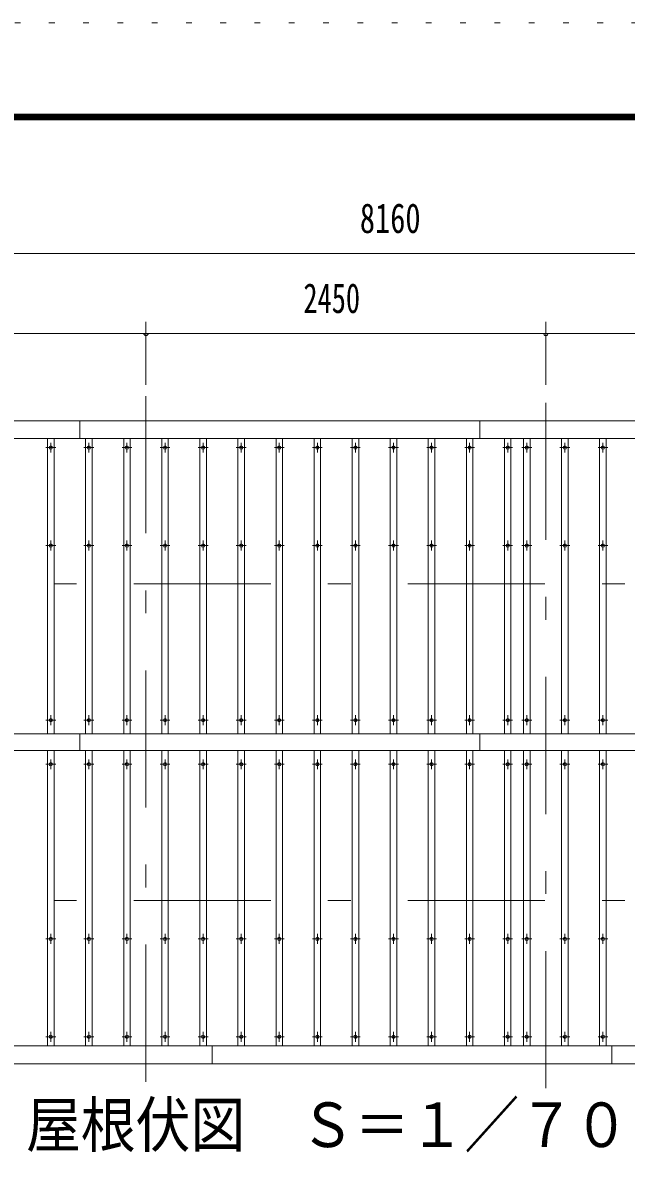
# Model space of a CAD drawing. Units: millimetres, scale not verified. Extents: x -30294 to 30299, y -14700 to 14700.
# Drawn here: x -5561 to -1864, y 7701 to 14700 of the extents above; entities that cross this region are included whole.
import ezdxf
from ezdxf.enums import TextEntityAlignment as Align

# ---------------------------------------------------------------- set-up
doc = ezdxf.new("R2010")
doc.units = ezdxf.units.MM
doc.header["$LTSCALE"] = 70
doc.linetypes.add('USER3', pattern=[24, 12, -5, 2, -5])
doc.linetypes.add('USER4', pattern=[3, 0.5, -2.5])
for name, color, linetype, lineweight in [('0-2_1-0BOLD', 7, 'Continuous', 18), ('0-3_1-2CENTER', 3, 'USER3', 18), ('0-4_1-4THIN', 4, 'Continuous', 18), ('0-5_1-5DIM', 3, 'Continuous', 18), ('0-C_F-F', 5, 'Continuous', 18), ('0-D_F-E_J_ADD', 5, 'USER4', 18)]:
    doc.layers.add(name, color=color, linetype=linetype, lineweight=lineweight)
doc.styles.add('ＭＳ ゴシック', font='')
doc.styles.get('ＭＳ ゴシック').set_extended_font_data('MS Gothic')

msp = doc.modelspace()

# ---------------------------------------------------------------- linework, layer by layer
at = {"layer": '0-2_1-0BOLD'}
for p, q in [((-5211.68, 12152.54), (-5211.68, 12262.54)), ((-2761.67, 12262.54), (-2761.67, 12152.54)), ((-7311.67, 12152.54), (848.32, 12152.54)), ((-5211.68, 10242.03), (-5211.68, 10343.06)), ((-2761.68, 10343.06), (-2761.68, 10242.03)), ((848.32, 8432.54), (-7311.67, 8432.54)), ((-4401.67, 8432.54), (-4401.67, 8322.54)), ((-1951.68, 8432.54), (-1951.68, 8322.54))]:
    msp.add_line(p, q, dxfattribs=at)
for points in [[(-7311.67, 10343.06), (-7311.67, 12262.54), (848.32, 12262.54), (848.32, 10343.06)], [(848.32, 8322.54), (-7311.67, 8322.54), (-7311.67, 10242.03), (848.32, 10242.03)]]:
    msp.add_lwpolyline(points, close=True, dxfattribs=at)
for centre in [(-5390.01, 12097.54), (-5156.67, 12097.54), (-4923.34, 12097.54), (-4690.01, 12097.54), (-4456.67, 12097.54), (-4223.34, 12097.54), (-3990.01, 12097.54), (-3756.67, 12097.54), (-3523.34, 12097.54), (-3290.01, 12097.54), (-3056.67, 12097.54), (-2823.34, 12097.54), (-2590.01, 12097.54), (-2473.34, 12097.54), (-2240.01, 12097.54), (-2006.67, 12097.54), (-5390.01, 11497.54), (-5156.67, 11497.54), (-4923.34, 11497.54), (-4690.01, 11497.54), (-4456.67, 11497.54), (-4223.34, 11497.54), (-3990.01, 11497.54), (-3756.67, 11497.54), (-3523.34, 11497.54), (-3290.01, 11497.54), (-3056.67, 11497.54), (-2823.34, 11497.54), (-2590.01, 11497.54), (-2473.34, 11497.54), (-2240.01, 11497.54), (-2006.67, 11497.54), (-5390.01, 10427.54), (-5156.67, 10427.54), (-4923.34, 10427.54), (-4690.01, 10427.54), (-4456.67, 10427.54), (-4223.34, 10427.54), (-3990.01, 10427.54), (-3756.67, 10427.54), (-3523.34, 10427.54), (-3290.01, 10427.54), (-3056.67, 10427.54), (-2823.34, 10427.54), (-2590.01, 10427.54), (-2473.34, 10427.54), (-2240.01, 10427.54), (-2006.67, 10427.54), (-5390.01, 10157.54), (-5156.67, 10157.54), (-4923.34, 10157.54), (-4690.01, 10157.54), (-4456.67, 10157.54), (-4223.34, 10157.54), (-3990.01, 10157.54), (-3756.67, 10157.54), (-3523.34, 10157.54), (-3290.01, 10157.54), (-3056.67, 10157.54), (-2823.34, 10157.54), (-2590.01, 10157.54), (-2473.34, 10157.54), (-2240.01, 10157.54), (-2006.67, 10157.54), (-5390.01, 9087.55), (-5156.67, 9087.55), (-4923.34, 9087.55), (-4690.01, 9087.55), (-4456.67, 9087.55), (-4223.34, 9087.55), (-3990.01, 9087.55), (-3756.67, 9087.55), (-3523.34, 9087.55), (-3290.01, 9087.55), (-3056.67, 9087.55), (-2823.34, 9087.55), (-2590.01, 9087.55), (-2473.34, 9087.55), (-2240.01, 9087.55), (-2006.67, 9087.55), (-5390.01, 8487.55), (-5156.67, 8487.55), (-4923.34, 8487.55), (-4690.01, 8487.55), (-4456.67, 8487.55), (-4223.34, 8487.55), (-3990.01, 8487.55), (-3756.67, 8487.55), (-3523.34, 8487.55), (-3290.01, 8487.55), (-3056.67, 8487.55), (-2823.34, 8487.55), (-2590.01, 8487.55), (-2473.34, 8487.55), (-2240.01, 8487.55), (-2006.67, 8487.55)]:
    msp.add_circle(centre, 10, dxfattribs=at)
at = {"layer": '0-3_1-2CENTER'}
for p, q in [((-4806.67, 12412.55), (-4806.67, 8172.54)), ((-2356.68, 8172.54), (-2356.68, 12412.55)), ((-5390.01, 12127.54), (-5390.01, 12067.54)), ((-5156.67, 12127.54), (-5156.67, 12067.54)), ((-4923.34, 12127.54), (-4923.34, 12067.54)), ((-4690.01, 12127.54), (-4690.01, 12067.54)), ((-4456.67, 12127.54), (-4456.67, 12067.54)), ((-4223.34, 12127.54), (-4223.34, 12067.54)), ((-3990.01, 12127.54), (-3990.01, 12067.54)), ((-3756.67, 12127.54), (-3756.67, 12067.54)), ((-3523.34, 12127.54), (-3523.34, 12067.54)), ((-3290.01, 12127.54), (-3290.01, 12067.54)), ((-3056.67, 12127.54), (-3056.67, 12067.54)), ((-2823.34, 12127.54), (-2823.34, 12067.54)), ((-2590.01, 12067.54), (-2590.01, 12127.54)), ((-2473.34, 12127.54), (-2473.34, 12067.54)), ((-2240.01, 12127.54), (-2240.01, 12067.54)), ((-2006.67, 12127.54), (-2006.67, 12067.54)), ((-5420.01, 12097.54), (-5360.01, 12097.54)), ((-5186.68, 12097.54), (-5126.68, 12097.54)), ((-4953.34, 12097.54), (-4893.35, 12097.54)), ((-4720.01, 12097.54), (-4660.01, 12097.54)), ((-4486.68, 12097.54), (-4426.68, 12097.54)), ((-4253.34, 12097.54), (-4193.35, 12097.54)), ((-4020.01, 12097.54), (-3960.01, 12097.54)), ((-3786.68, 12097.54), (-3726.68, 12097.54)), ((-3553.34, 12097.54), (-3493.35, 12097.54)), ((-3320.01, 12097.54), (-3260.01, 12097.54)), ((-3086.68, 12097.54), (-3026.68, 12097.54)), ((-2853.34, 12097.54), (-2793.35, 12097.54)), ((-2620.01, 12097.54), (-2560.01, 12097.54)), ((-2503.34, 12097.54), (-2443.34, 12097.54)), ((-2270.01, 12097.54), (-2210.01, 12097.54)), ((-2036.68, 12097.54), (-1976.68, 12097.54)), ((-5420.01, 11497.54), (-5360.01, 11497.54)), ((-5390.01, 11467.54), (-5390.01, 11527.54)), ((-5126.68, 11497.54), (-5186.68, 11497.54)), ((-5156.67, 11527.54), (-5156.67, 11467.54)), ((-4953.34, 11497.54), (-4893.35, 11497.54)), ((-4923.34, 11467.54), (-4923.34, 11527.54)), ((-4660.01, 11497.54), (-4720.01, 11497.54)), ((-4690.01, 11527.54), (-4690.01, 11467.54)), ((-4486.68, 11497.54), (-4426.68, 11497.54)), ((-4456.67, 11467.54), (-4456.67, 11527.54)), ((-4193.35, 11497.54), (-4253.34, 11497.54)), ((-4223.34, 11527.54), (-4223.34, 11467.54)), ((-4020.01, 11497.54), (-3960.01, 11497.54)), ((-3990.01, 11467.54), (-3990.01, 11527.54)), ((-3726.68, 11497.54), (-3786.68, 11497.54)), ((-3756.67, 11527.54), (-3756.67, 11467.54)), ((-3553.34, 11497.54), (-3493.35, 11497.54)), ((-3523.34, 11467.54), (-3523.34, 11527.54)), ((-3260.01, 11497.54), (-3320.01, 11497.54)), ((-3290.01, 11527.54), (-3290.01, 11467.54)), ((-3086.68, 11497.54), (-3026.68, 11497.54)), ((-3056.67, 11467.54), (-3056.67, 11527.54)), ((-2793.35, 11497.54), (-2853.34, 11497.54)), ((-2823.34, 11527.54), (-2823.34, 11467.54)), ((-2620.01, 11497.54), (-2560.01, 11497.54)), ((-2590.01, 11527.54), (-2590.01, 11467.54)), ((-2503.34, 11497.54), (-2443.34, 11497.54)), ((-2473.34, 11467.54), (-2473.34, 11527.54)), ((-2270.01, 11497.54), (-2210.01, 11497.54)), ((-2240.01, 11467.54), (-2240.01, 11527.54)), ((-1976.68, 11497.54), (-2036.68, 11497.54)), ((-2006.67, 11527.54), (-2006.67, 11467.54)), ((998.32, 11262.54), (-7461.67, 11262.54)), ((-5390.01, 10457.54), (-5390.01, 10397.54)), ((-5156.67, 10397.54), (-5156.67, 10457.54)), ((-4923.34, 10457.54), (-4923.34, 10397.54)), ((-4690.01, 10397.54), (-4690.01, 10457.54)), ((-4456.67, 10457.54), (-4456.67, 10397.54)), ((-4223.34, 10397.54), (-4223.34, 10457.54)), ((-3990.01, 10457.54), (-3990.01, 10397.54)), ((-3756.67, 10397.54), (-3756.67, 10457.54)), ((-3523.34, 10457.54), (-3523.34, 10397.54)), ((-3290.01, 10397.54), (-3290.01, 10457.54)), ((-3056.67, 10457.54), (-3056.67, 10397.54)), ((-2823.34, 10397.54), (-2823.34, 10457.54)), ((-2590.01, 10457.54), (-2590.01, 10397.54)), ((-2473.34, 10397.54), (-2473.34, 10457.54)), ((-2240.01, 10457.54), (-2240.01, 10397.54)), ((-2006.67, 10397.54), (-2006.67, 10457.54)), ((-5360.01, 10427.54), (-5420.01, 10427.54)), ((-5126.68, 10427.54), (-5186.68, 10427.54)), ((-4893.35, 10427.54), (-4953.34, 10427.54)), ((-4660.01, 10427.54), (-4720.01, 10427.54)), ((-4426.68, 10427.54), (-4486.68, 10427.54)), ((-4193.35, 10427.54), (-4253.34, 10427.54)), ((-3960.01, 10427.54), (-4020.01, 10427.54)), ((-3726.68, 10427.54), (-3786.68, 10427.54)), ((-3493.35, 10427.54), (-3553.34, 10427.54)), ((-3260.01, 10427.54), (-3320.01, 10427.54)), ((-3026.68, 10427.54), (-3086.68, 10427.54)), ((-2793.35, 10427.54), (-2853.34, 10427.54)), ((-2560.01, 10427.54), (-2620.01, 10427.54)), ((-2443.34, 10427.54), (-2503.34, 10427.54)), ((-2210.01, 10427.54), (-2270.01, 10427.54)), ((-1976.68, 10427.54), (-2036.68, 10427.54)), ((-5360.01, 10157.54), (-5420.01, 10157.54)), ((-5390.01, 10187.55), (-5390.01, 10127.55)), ((-5126.68, 10157.54), (-5186.68, 10157.54)), ((-5156.67, 10127.55), (-5156.67, 10187.55)), ((-4893.35, 10157.54), (-4953.34, 10157.54)), ((-4923.34, 10187.55), (-4923.34, 10127.55)), ((-4660.01, 10157.54), (-4720.01, 10157.54)), ((-4690.01, 10127.55), (-4690.01, 10187.55)), ((-4426.68, 10157.54), (-4486.68, 10157.54)), ((-4456.67, 10187.55), (-4456.67, 10127.55)), ((-4193.35, 10157.54), (-4253.34, 10157.54)), ((-4223.34, 10127.55), (-4223.34, 10187.55)), ((-3960.01, 10157.54), (-4020.01, 10157.54)), ((-3990.01, 10187.55), (-3990.01, 10127.55)), ((-3726.68, 10157.54), (-3786.68, 10157.54)), ((-3756.67, 10127.55), (-3756.67, 10187.55)), ((-3493.35, 10157.54), (-3553.34, 10157.54)), ((-3523.34, 10187.55), (-3523.34, 10127.55)), ((-3260.01, 10157.54), (-3320.01, 10157.54)), ((-3290.01, 10127.55), (-3290.01, 10187.55)), ((-3026.68, 10157.54), (-3086.68, 10157.54)), ((-3056.67, 10187.55), (-3056.67, 10127.55)), ((-2793.35, 10157.54), (-2853.34, 10157.54)), ((-2823.34, 10127.55), (-2823.34, 10187.55)), ((-2560.01, 10157.54), (-2620.01, 10157.54)), ((-2590.01, 10127.55), (-2590.01, 10187.55)), ((-2443.34, 10157.54), (-2503.34, 10157.54)), ((-2473.34, 10187.55), (-2473.34, 10127.55)), ((-2210.01, 10157.54), (-2270.01, 10157.54)), ((-2240.01, 10187.55), (-2240.01, 10127.55)), ((-1976.68, 10157.54), (-2036.68, 10157.54)), ((-2006.67, 10127.55), (-2006.67, 10187.55)), ((998.32, 9322.54), (-7461.67, 9322.54)), ((-5390.01, 9117.55), (-5390.01, 9057.54)), ((-5156.67, 9057.54), (-5156.67, 9117.55)), ((-4923.34, 9117.55), (-4923.34, 9057.54)), ((-4690.01, 9057.54), (-4690.01, 9117.55)), ((-4456.67, 9117.55), (-4456.67, 9057.54)), ((-4223.34, 9057.54), (-4223.34, 9117.55)), ((-3990.01, 9117.55), (-3990.01, 9057.54)), ((-3756.67, 9057.54), (-3756.67, 9117.55)), ((-3523.34, 9117.55), (-3523.34, 9057.54)), ((-3290.01, 9057.54), (-3290.01, 9117.55)), ((-3056.67, 9117.55), (-3056.67, 9057.54)), ((-2823.34, 9057.54), (-2823.34, 9117.55)), ((-2590.01, 9057.54), (-2590.01, 9117.55)), ((-2473.34, 9117.55), (-2473.34, 9057.54)), ((-2240.01, 9117.55), (-2240.01, 9057.54)), ((-2006.67, 9057.54), (-2006.67, 9117.55)), ((-5420.01, 9087.55), (-5360.01, 9087.55)), ((-5126.68, 9087.55), (-5186.68, 9087.55)), ((-4953.34, 9087.55), (-4893.35, 9087.55)), ((-4660.01, 9087.55), (-4720.01, 9087.55)), ((-4486.68, 9087.55), (-4426.68, 9087.55)), ((-4193.35, 9087.55), (-4253.34, 9087.55)), ((-4020.01, 9087.55), (-3960.01, 9087.55)), ((-3726.68, 9087.55), (-3786.68, 9087.55)), ((-3553.34, 9087.55), (-3493.35, 9087.55)), ((-3260.01, 9087.55), (-3320.01, 9087.55)), ((-3086.68, 9087.55), (-3026.68, 9087.55)), ((-2793.35, 9087.55), (-2853.34, 9087.55)), ((-2620.01, 9087.55), (-2560.01, 9087.55)), ((-2503.34, 9087.55), (-2443.34, 9087.55)), ((-2270.01, 9087.55), (-2210.01, 9087.55)), ((-1976.68, 9087.55), (-2036.68, 9087.55)), ((-5360.01, 8487.55), (-5420.01, 8487.55)), ((-5390.01, 8517.55), (-5390.01, 8457.55)), ((-5126.68, 8487.55), (-5186.68, 8487.55)), ((-5156.67, 8457.55), (-5156.67, 8517.55)), ((-4893.35, 8487.55), (-4953.34, 8487.55)), ((-4923.34, 8517.55), (-4923.34, 8457.55)), ((-4660.01, 8487.55), (-4720.01, 8487.55)), ((-4690.01, 8457.55), (-4690.01, 8517.55)), ((-4426.68, 8487.55), (-4486.68, 8487.55)), ((-4456.67, 8517.55), (-4456.67, 8457.55)), ((-4193.35, 8487.55), (-4253.34, 8487.55)), ((-4223.34, 8457.55), (-4223.34, 8517.55)), ((-3960.01, 8487.55), (-4020.01, 8487.55)), ((-3990.01, 8517.55), (-3990.01, 8457.55)), ((-3726.68, 8487.55), (-3786.68, 8487.55)), ((-3756.67, 8457.55), (-3756.67, 8517.55)), ((-3493.35, 8487.55), (-3553.34, 8487.55)), ((-3523.34, 8517.55), (-3523.34, 8457.55)), ((-3260.01, 8487.55), (-3320.01, 8487.55)), ((-3290.01, 8457.55), (-3290.01, 8517.55)), ((-3026.68, 8487.55), (-3086.68, 8487.55)), ((-3056.67, 8517.55), (-3056.67, 8457.55)), ((-2793.35, 8487.55), (-2853.34, 8487.55)), ((-2823.34, 8457.55), (-2823.34, 8517.55)), ((-2560.01, 8487.55), (-2620.01, 8487.55)), ((-2590.01, 8457.55), (-2590.01, 8517.55)), ((-2443.34, 8487.55), (-2503.34, 8487.55)), ((-2473.34, 8517.55), (-2473.34, 8457.55)), ((-2210.01, 8487.55), (-2270.01, 8487.55)), ((-2240.01, 8517.55), (-2240.01, 8457.55)), ((-1976.68, 8487.55), (-2036.68, 8487.55)), ((-2006.67, 8517.55), (-2006.67, 8457.55))]:
    msp.add_line(p, q, dxfattribs=at)
at = {"layer": '0-4_1-4THIN'}
for p, q in [((-5410.01, 12152.54), (-5410.01, 10343.05)), ((-5370.01, 10343.05), (-5370.01, 12152.54)), ((-5176.68, 10343.05), (-5176.68, 12152.54)), ((-5136.68, 12152.54), (-5136.68, 10343.05)), ((-4943.35, 12152.54), (-4943.35, 10343.05)), ((-4903.35, 10343.05), (-4903.35, 12152.54)), ((-4710.01, 10343.05), (-4710.01, 12152.54)), ((-4670.01, 12152.54), (-4670.01, 10343.05)), ((-4476.68, 12152.54), (-4476.68, 10343.05)), ((-4436.68, 10343.05), (-4436.68, 12152.54)), ((-4243.35, 10343.05), (-4243.35, 12152.54)), ((-4203.35, 12152.54), (-4203.35, 10343.05)), ((-4010.01, 12152.54), (-4010.01, 10343.05)), ((-3970.01, 10343.05), (-3970.01, 12152.54)), ((-3776.68, 10343.05), (-3776.68, 12152.54)), ((-3736.68, 12152.54), (-3736.68, 10343.05)), ((-3543.35, 12152.54), (-3543.35, 10343.05)), ((-3503.35, 10343.05), (-3503.35, 12152.54)), ((-3310.01, 10343.05), (-3310.01, 12152.54)), ((-3270.01, 12152.54), (-3270.01, 10343.05)), ((-3076.68, 12152.54), (-3076.68, 10343.05)), ((-3036.68, 10343.05), (-3036.68, 12152.54)), ((-2843.35, 10343.05), (-2843.35, 12152.54)), ((-2803.35, 12152.54), (-2803.35, 10343.05)), ((-2610.01, 12152.54), (-2610.01, 10343.05)), ((-2570.01, 10343.05), (-2570.01, 12152.54)), ((-2493.35, 12152.54), (-2493.35, 10343.05)), ((-2453.34, 10343.05), (-2453.34, 12152.54)), ((-2260.01, 10343.05), (-2260.01, 12152.54)), ((-2220.01, 12152.54), (-2220.01, 10343.05)), ((-2026.68, 12152.54), (-2026.68, 10343.05)), ((-1986.68, 10343.05), (-1986.68, 12152.54)), ((-5410.01, 10242.04), (-5410.01, 8432.55)), ((-5370.01, 8432.55), (-5370.01, 10242.04)), ((-5176.68, 8432.55), (-5176.68, 10242.04)), ((-5136.68, 10242.04), (-5136.68, 8432.55)), ((-4943.35, 10242.04), (-4943.35, 8432.55)), ((-4903.35, 8432.55), (-4903.35, 10242.04)), ((-4710.01, 8432.55), (-4710.01, 10242.04)), ((-4670.01, 10242.04), (-4670.01, 8432.55)), ((-4476.68, 10242.04), (-4476.68, 8432.55)), ((-4436.68, 8432.55), (-4436.68, 10242.04)), ((-4243.35, 8432.55), (-4243.35, 10242.04)), ((-4203.35, 10242.04), (-4203.35, 8432.55)), ((-4010.01, 10242.04), (-4010.01, 8432.55)), ((-3970.01, 8432.55), (-3970.01, 10242.04)), ((-3776.68, 8432.55), (-3776.68, 10242.04)), ((-3736.68, 10242.04), (-3736.68, 8432.55)), ((-3543.35, 10242.04), (-3543.35, 8432.55)), ((-3503.35, 8432.55), (-3503.35, 10242.04)), ((-3310.01, 8432.55), (-3310.01, 10242.04)), ((-3270.01, 10242.04), (-3270.01, 8432.55)), ((-3076.68, 10242.04), (-3076.68, 8432.55)), ((-3036.68, 8432.55), (-3036.68, 10242.04)), ((-2843.35, 8432.55), (-2843.35, 10242.04)), ((-2803.35, 10242.04), (-2803.35, 8432.55)), ((-2610.01, 10242.04), (-2610.01, 8432.55)), ((-2570.01, 8432.55), (-2570.01, 10242.04)), ((-2493.35, 10242.04), (-2493.35, 8432.55)), ((-2453.34, 8432.55), (-2453.34, 10242.04)), ((-2260.01, 8432.55), (-2260.01, 10242.04)), ((-2220.01, 10242.04), (-2220.01, 8432.55)), ((-2026.68, 10242.04), (-2026.68, 8432.55)), ((-1986.68, 8432.55), (-1986.68, 10242.04))]:
    msp.add_line(p, q, dxfattribs=at)
at = {"layer": '0-5_1-5DIM'}
for p, q in [((-7311.67, 13287.54), (848.32, 13287.54)), ((-4806.67, 12867.54), (-4806.67, 12482.55)), ((-2356.68, 12482.55), (-2356.68, 12867.54)), ((-6906.68, 12797.54), (-4806.67, 12797.54)), ((-4792.68, 12797.54), (-4820.68, 12797.54)), ((-4806.67, 12797.54), (-2356.68, 12797.54)), ((-2342.68, 12797.54), (-2370.68, 12797.54)), ((-2356.68, 12797.54), (443.33, 12797.54))]:
    msp.add_line(p, q, dxfattribs=at)
for centre in [(-4806.68, 12797.54), (-2356.68, 12797.54)]:
    msp.add_arc(centre, 14, 180, 0, dxfattribs=at)
at = {"layer": '0-C_F-F'}
for points in [[(29598.87, -14000), (-10581.13, -14000), (-10581.13, 14140), (29598.87, 14140)], [(29595.37, -13996.5), (-10577.63, -13996.5), (-10577.63, 14136.5), (29595.37, 14136.5)], [(29591.87, -13993), (29591.87, 14133), (-10574.13, 14133), (-10574.13, -13993)], [(29588.37, -13989.5), (-10570.63, -13989.5), (-10570.63, 14129.5), (29588.37, 14129.5)], [(29584.87, -13986), (29584.87, 14126), (-10567.13, 14126), (-10567.13, -13986)], [(29581.37, -13982.5), (-10563.63, -13982.5), (-10563.63, 14122.5), (29581.37, 14122.5)], [(29577.87, -13979), (29577.87, 14119), (-10560.13, 14119), (-10560.13, -13979)], [(29574.37, -13975.5), (-10556.63, -13975.5), (-10556.63, 14115.5), (29574.37, 14115.5)], [(29570.87, -13972), (-10553.13, -13972), (-10553.13, 14112), (29570.87, 14112)], [(29567.37, -13968.5), (-10549.63, -13968.5), (-10549.63, 14108.5), (29567.37, 14108.5)], [(29563.87, -13965), (29563.87, 14105), (-10546.13, 14105), (-10546.13, -13965)]]:
    msp.add_lwpolyline(points, close=True, dxfattribs=at)
at = {"layer": '0-D_F-E_J_ADD'}
msp.add_lwpolyline([(30298.87, -14700), (-11281.13, -14700), (-11281.13, 14700), (30298.87, 14700)], close=True, dxfattribs=at)

# ---------------------------------------------------------------- texts
at = {"layer": '0-5_1-5DIM', "color": 7, "style": 'ＭＳ ゴシック'}
for s, height, width, p in [('8160', 182.3, 0.75, (-3496.19, 13357.54)), ('2450', 182.3, 0.7, (-3842.09, 12867.54)), ('屋根伏図\u3000Ｓ＝１／７０', 273.5, 0.9, (-5541.67, 7729.85))]:
    msp.add_text(s, height=height, dxfattribs=dict(at, width=width)).set_placement(p, align=Align.BOTTOM_LEFT)

doc.saveas('drawing.dxf')
